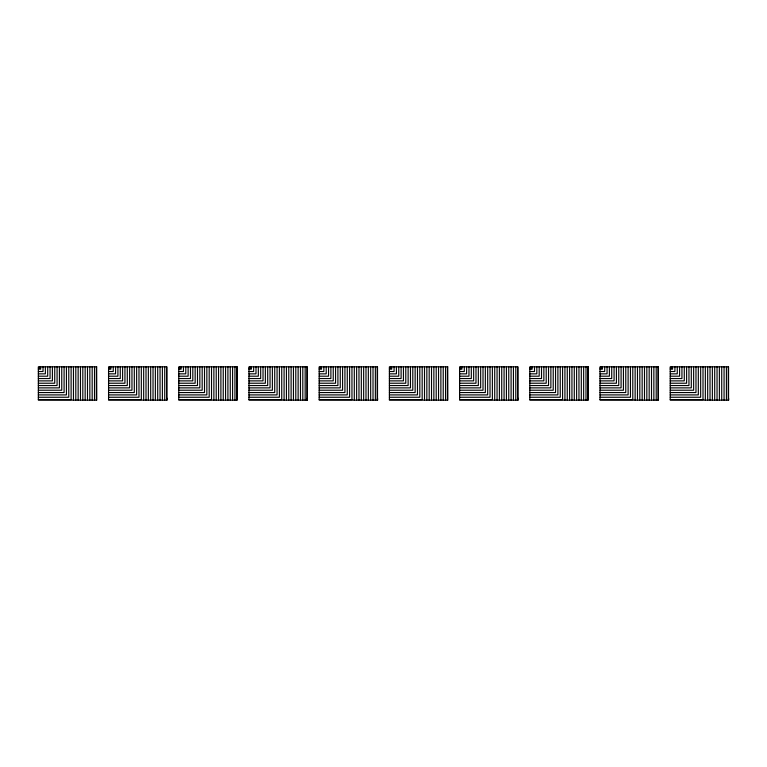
<?xml version="1.0" encoding="UTF-8"?>
<svg xmlns="http://www.w3.org/2000/svg" width="767" height="767" viewBox="0 0 767 767"><rect width="100%" height="100%" fill="white"/><g stroke="black" fill="none" stroke-linecap="round" stroke-linejoin="round"><path stroke-width="1.15" d="M38.35 368.007L40.143 368.218L39.146 367.211L39.52 366.837M108.559 368.007L110.352 368.218L109.355 367.211L109.729 366.837M178.769 368.007L180.561 368.218L179.564 367.211L179.938 366.837M248.978 368.007L250.771 368.218L249.774 367.211L250.147 366.837M319.187 368.007L320.99 368.218L319.983 367.211L320.357 366.837M389.396 368.007L391.199 368.218L390.192 367.211L390.566 366.837M459.606 368.007L461.408 368.218L460.401 367.211L460.775 366.837M529.815 368.007L530.198 367.633L531.195 368.63L530.985 366.837M600.024 368.007L601.827 368.218L600.82 367.211L601.194 366.837M670.233 368.007L672.036 368.218L671.029 367.211L671.403 366.837M38.35 369.176L40.689 369.176L40.689 366.837M108.559 369.176L110.899 369.176L110.899 366.837M178.769 369.176L181.108 369.176L181.108 366.837M248.978 369.176L251.317 369.176L251.317 366.837M319.187 369.176L321.526 369.176L321.526 366.837M389.396 369.176L391.736 369.176L391.736 366.837M459.606 369.176L461.945 369.176L461.945 366.837M529.815 369.176L532.154 369.176L532.154 366.837M600.024 369.176L602.363 369.176L602.363 366.837M670.233 369.176L672.573 369.176L672.573 366.837M38.35 371.516L43.029 371.516L43.029 366.837M108.559 371.516L113.238 371.516L113.238 366.837M178.769 371.516L183.447 371.516L183.447 366.837M248.978 371.516L253.656 371.516L253.656 366.837M319.187 371.516L323.866 371.516L323.866 366.837M389.396 371.516L394.075 371.516L394.075 366.837M459.606 371.516L464.284 371.516L464.284 366.837M529.815 371.516L534.494 371.516L534.494 366.837M600.024 371.516L604.703 371.516L604.703 366.837M670.233 371.516L674.912 371.516L674.912 366.837M38.35 373.855L45.368 373.855L45.368 366.837M108.559 373.855L115.577 373.855L115.577 366.837M178.769 373.855L185.787 373.855L185.787 366.837M248.978 373.855L255.996 373.855L255.996 366.837M319.187 373.855L326.205 373.855L326.205 366.837M389.396 373.855L396.414 373.855L396.414 366.837M459.606 373.855L466.624 373.855L466.624 366.837M529.815 373.855L536.833 373.855L536.833 366.837M600.024 373.855L607.052 373.855L607.052 366.837M670.233 373.855L677.261 373.855L677.261 366.837M38.35 376.194L47.707 376.194L47.707 366.837M108.559 376.194L117.917 376.194L117.917 366.837M178.769 376.194L188.126 376.194L188.126 366.837M248.978 376.194L258.335 376.194L258.335 366.837M319.187 376.194L328.554 376.194L328.554 366.837M389.396 376.194L398.763 376.194L398.763 366.837M459.606 376.194L468.973 376.194L468.973 366.837M529.815 376.194L539.182 376.194L539.182 366.837M600.024 376.194L609.391 376.194L609.391 366.837M670.233 376.194L679.6 376.194L679.6 366.837M38.35 378.543L50.056 378.543L50.056 366.837M108.559 378.543L120.266 378.543L120.266 366.837M178.769 378.543L190.475 378.543L190.475 366.837M248.978 378.543L260.684 378.543L260.684 366.837M319.187 378.543L330.893 378.543L330.893 366.837M389.396 378.543L401.103 378.543L401.103 366.837M459.606 378.543L471.312 378.543L471.312 366.837M529.815 378.543L541.521 378.543L541.521 366.837M600.024 378.543L611.73 378.543L611.73 366.837M670.233 378.543L681.94 378.543L681.94 366.837M38.35 380.883L52.396 380.883L52.396 366.837M108.559 380.883L122.605 380.883L122.605 366.837M178.769 380.883L192.814 380.883L192.814 366.837M248.978 380.883L263.023 380.883L263.023 366.837M319.187 380.883L333.233 380.883L333.233 366.837M389.396 380.883L403.442 380.883L403.442 366.837M459.606 380.883L473.651 380.883L473.651 366.837M529.815 380.883L543.861 380.883L543.861 366.837M600.024 380.883L614.07 380.883L614.07 366.837M670.233 380.883L684.279 380.883L684.279 366.837M38.35 383.222L54.735 383.222L54.735 366.837M108.559 383.222L124.944 383.222L124.944 366.837M178.769 383.222L195.154 383.222L195.154 366.837M248.978 383.222L265.363 383.222L265.363 366.837M319.187 383.222L335.572 383.222L335.572 366.837M389.396 383.222L405.781 383.222L405.781 366.837M459.606 383.222L475.991 383.222L475.991 366.837M529.815 383.222L546.2 383.222L546.2 366.837M600.024 383.222L616.409 383.222L616.409 366.837M670.233 383.222L686.618 383.222L686.618 366.837M38.35 385.542L57.074 385.542L57.074 366.837M108.559 385.542L127.284 385.542L127.284 366.837M178.769 385.542L197.493 385.542L197.493 366.837M248.978 385.542L267.702 385.542L267.702 366.837M319.187 385.542L337.911 385.542L337.911 366.837M389.396 385.542L408.121 385.542L408.121 366.837M459.606 385.542L478.33 385.542L478.33 366.837M529.815 385.542L548.539 385.542L548.539 366.837M600.024 385.542L618.748 385.542L618.748 366.837M670.233 385.542L688.958 385.542L688.958 366.837M38.35 387.881L59.414 387.881L59.414 366.837M108.559 387.881L129.623 387.881L129.623 366.837M178.769 387.881L199.832 387.881L199.832 366.837M248.978 387.881L270.042 387.881L270.042 366.837M319.187 387.881L340.251 387.881L340.251 366.837M389.396 387.881L410.46 387.881L410.46 366.837M459.606 387.881L480.669 387.881L480.669 366.837M529.815 387.881L550.879 387.881L550.879 366.837M600.024 387.881L621.088 387.881L621.088 366.837M670.233 387.881L691.297 387.881L691.297 366.837M38.35 390.221L61.753 390.221L61.753 366.837M108.559 390.221L131.962 390.221L131.962 366.837M178.769 390.221L202.172 390.221L202.172 366.837M248.978 390.221L272.381 390.221L272.381 366.837M319.187 390.221L342.59 390.221L342.59 366.837M389.396 390.221L412.799 390.221L412.799 366.837M459.606 390.221L483.009 390.221L483.009 366.837M529.815 390.221L553.218 390.221L553.218 366.837M600.024 390.221L623.427 390.221L623.427 366.837M670.233 390.221L693.636 390.221L693.636 366.837M38.35 392.56L64.092 392.56L64.092 366.837M108.559 392.56L134.302 392.56L134.302 366.837M178.769 392.56L204.511 392.56L204.511 366.837M248.978 392.56L274.72 392.56L274.72 366.837M319.187 392.56L344.929 392.56L344.929 366.837M389.396 392.56L415.139 392.56L415.139 366.837M459.606 392.56L485.348 392.56L485.348 366.837M529.815 392.56L555.557 392.56L555.557 366.837M600.024 392.56L625.767 392.56L625.767 366.837M670.233 392.56L695.976 392.56L695.976 366.837M38.35 394.909L66.432 394.909L66.432 366.837M108.559 394.909L136.641 394.909L136.641 366.837M178.769 394.909L206.85 394.909L206.85 366.837M248.978 394.909L277.06 394.909L277.06 366.837M319.187 394.909L347.269 394.909L347.269 366.837M389.396 394.909L417.478 394.909L417.478 366.837M459.606 394.909L487.687 394.909L487.687 366.837M529.815 394.909L557.897 394.909L557.897 366.837M600.024 394.909L628.106 394.909L628.106 366.837M670.233 394.909L698.315 394.909L698.315 366.837M38.35 397.248L68.771 397.248L68.771 366.837M108.559 397.248L138.98 397.248L138.98 366.837M178.769 397.248L209.19 397.248L209.19 366.837M248.978 397.248L279.399 397.248L279.399 366.837M319.187 397.248L349.608 397.248L349.608 366.837M389.396 397.248L419.817 397.248L419.817 366.837M459.606 397.248L490.027 397.248L490.027 366.837M529.815 397.248L560.236 397.248L560.236 366.837M600.024 397.248L630.455 397.248L630.455 366.837M670.233 397.248L700.664 397.248L700.664 366.837M166.88 398.15L166.976 400.163L108.559 400.067L108.559 366.837L166.88 366.837L166.88 400.067M307.299 398.15L307.394 400.163L248.978 400.067L248.978 366.837L307.299 366.837L307.299 400.067M377.508 398.15L377.604 400.163L319.187 400.067L319.187 366.837L377.508 366.837L377.508 400.067M517.926 398.15L518.022 400.163L459.606 400.067L459.606 366.837L517.926 366.837L517.926 400.067M728.554 398.15L728.65 400.163L670.233 400.067L670.233 366.837L728.554 366.837L728.554 400.067M38.35 399.597L71.11 399.597L71.11 366.837M108.559 399.597L141.32 399.597L141.32 366.837M178.769 399.597L211.529 399.597L211.529 366.837M248.978 399.597L281.738 399.597L281.738 366.837M319.187 399.597L351.957 399.597L351.957 366.837M389.396 399.597L422.166 399.597L422.166 366.837M459.606 399.597L492.376 399.597L492.376 366.837M529.815 399.597L562.585 399.597L562.585 366.837M600.024 399.597L632.794 399.597L632.794 366.837M670.233 399.597L703.003 399.597L703.003 366.837M728.276 366.837L728.276 400.067M726.407 366.837L726.407 400.067M724.067 366.837L724.067 400.067M721.718 366.837L721.718 400.067M719.379 366.837L719.379 400.067M717.04 366.837L717.04 400.067M714.7 366.837L714.7 400.067M712.361 366.837L712.361 400.067M710.021 366.837L710.021 400.067M707.682 366.837L707.682 400.067M705.343 366.837L705.343 400.067M658.067 366.837L658.067 400.067M656.197 366.837L656.197 400.067M653.858 366.837L653.858 400.067M651.509 366.837L651.509 400.067M649.17 366.837L649.17 400.067M646.83 366.837L646.83 400.067M644.491 366.837L644.491 400.067M642.152 366.837L642.152 400.067M639.812 366.837L639.812 400.067M637.473 366.837L637.473 400.067M635.134 366.837L635.134 400.067M587.858 366.837L587.858 400.067M585.988 366.837L585.988 400.067M583.649 366.837L583.649 400.067M581.3 366.837L581.3 400.067M578.96 366.837L578.96 400.067M576.621 366.837L576.621 400.067M574.282 366.837L574.282 400.067M571.942 366.837L571.942 400.067M569.603 366.837L569.603 400.067M567.264 366.837L567.264 400.067M564.924 366.837L564.924 400.067M517.648 366.837L517.648 400.067M515.779 366.837L515.779 400.067M513.43 366.837L513.43 400.067M511.09 366.837L511.09 400.067M508.751 366.837L508.751 400.067M506.412 366.837L506.412 400.067M504.072 366.837L504.072 400.067M501.733 366.837L501.733 400.067M499.394 366.837L499.394 400.067M497.054 366.837L497.054 400.067M494.715 366.837L494.715 400.067M447.439 366.837L447.439 400.067M445.569 366.837L445.569 400.067M443.221 366.837L443.221 400.067M440.881 366.837L440.881 400.067M438.542 366.837L438.542 400.067M436.202 366.837L436.202 400.067M433.863 366.837L433.863 400.067M431.524 366.837L431.524 400.067M429.184 366.837L429.184 400.067M426.845 366.837L426.845 400.067M424.506 366.837L424.506 400.067M377.23 366.837L377.23 400.067M375.36 366.837L375.36 400.067M373.011 366.837L373.011 400.067M370.672 366.837L370.672 400.067M368.333 366.837L368.333 400.067M365.993 366.837L365.993 400.067M363.654 366.837L363.654 400.067M361.315 366.837L361.315 400.067M358.975 366.837L358.975 400.067M356.636 366.837L356.636 400.067M354.296 366.837L354.296 400.067M307.021 366.837L307.021 400.067M305.151 366.837L305.151 400.067M302.802 366.837L302.802 400.067M300.463 366.837L300.463 400.067M298.123 366.837L298.123 400.067M295.784 366.837L295.784 400.067M293.445 366.837L293.445 400.067M291.105 366.837L291.105 400.067M288.766 366.837L288.766 400.067M286.427 366.837L286.427 400.067M284.087 366.837L284.087 400.067M236.811 366.837L236.811 400.067M234.932 366.837L234.932 400.067M232.593 366.837L232.593 400.067M230.253 366.837L230.253 400.067M227.914 366.837L227.914 400.067M225.575 366.837L225.575 400.067M223.235 366.837L223.235 400.067M220.896 366.837L220.896 400.067M218.557 366.837L218.557 400.067M216.217 366.837L216.217 400.067M213.878 366.837L213.878 400.067M166.602 366.837L166.602 400.067M164.723 366.837L164.723 400.067M162.383 366.837L162.383 400.067M160.044 366.837L160.044 400.067M157.705 366.837L157.705 400.067M155.365 366.837L155.365 400.067M153.026 366.837L153.026 400.067M150.687 366.837L150.687 400.067M148.347 366.837L148.347 400.067M146.008 366.837L146.008 400.067M143.669 366.837L143.669 400.067M96.393 366.837L96.393 400.067M94.514 366.837L94.514 400.067M92.174 366.837L92.174 400.067M89.835 366.837L89.835 400.067M87.496 366.837L87.496 400.067M85.156 366.837L85.156 400.067M82.817 366.837L82.817 400.067M80.477 366.837L80.477 400.067M78.138 366.837L78.138 400.067M75.799 366.837L75.799 400.067M73.459 366.837L73.459 400.067M96.671 366.837L38.35 366.837L38.35 400.067L96.767 400.163L96.671 366.837M237.089 366.837L178.769 366.837L178.769 400.067L237.185 400.163L237.089 366.837M447.717 366.837L389.396 366.837L389.396 400.067L447.813 400.163L447.717 366.837M588.136 366.837L529.815 366.837L529.815 400.067L588.231 400.163L588.136 366.837M658.345 366.837L600.024 366.837L600.024 400.067L658.441 400.163L658.345 366.837"/></g></svg>
